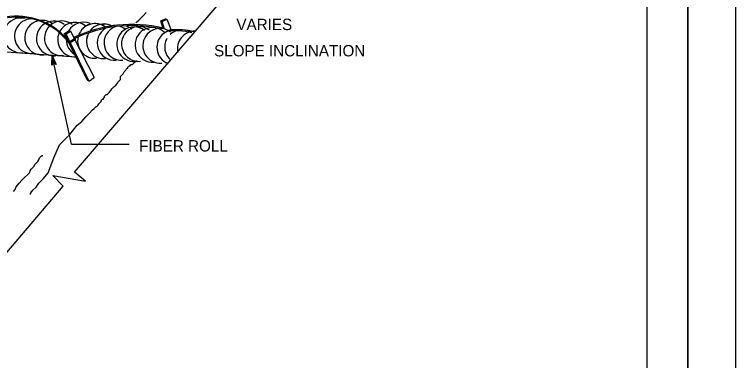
# Model space of a CAD drawing. Extents: x -894 to 866, y -476 to 714.
# Drawn here: x 421.8 to 866, y -213.7 to -0.2 of the extents above; entities that cross this region are included whole.
import ezdxf

# ---------------------------------------------------------------- set-up
doc = ezdxf.new("R2010")
doc.units = 0
for name, color, linetype in [('10 Sheet Format', 7, 'Continuous'), ('57 Undefined', 7, 'Continuous'), ('60 Nongeo Data', 7, 'Continuous'), ('63 Seal and Sig', 7, 'Continuous')]:
    doc.layers.add(name, color=color, linetype=linetype)

msp = doc.modelspace()

# ---------------------------------------------------------------- linework, layer by layer
at = {"layer": '10 Sheet Format'}
for p, q in [((836.55, 668.96), (836.55, -431.04)), ((811.55, -406.04), (811.55, 643.96))]:
    msp.add_line(p, q, dxfattribs=at)
for points in [[(-894.04, 713.56), (865.96, 713.56), (865.96, -476.44), (-894.04, -476.44)], [(-863.46, -431.04), (836.55, -431.04), (836.55, 668.96), (-863.46, 668.96)]]:
    msp.add_lwpolyline(points, close=True, dxfattribs=at)
at = {"layer": '57 Undefined'}
for p, q in [((444.96, -31.5), (445.13, -25.45)), ((456.98, -80.27), (445.13, -25.45)), ((445.13, -25.45), (445.13, -25.45)), ((445.13, -25.45), (447.54, -31)), ((446.11, -30.48), (444.96, -31.5)), ((445.26, -31.23), (445.39, -26.79)), ((445.4, -26.8), (447.15, -30.84)), ((445.57, -30.93), (445.65, -28.12)), ((445.65, -28.12), (446.78, -30.74)), ((445.87, -30.7), (445.9, -29.46)), ((445.9, -29.46), (446.39, -30.58)), ((447.54, -31), (446.11, -30.48)), ((447.54, -31), (447.54, -31)), ((444.96, -31.5), (444.96, -31.5)), ((456.98, -80.27), (492.48, -80.27))]:
    msp.add_line(p, q, dxfattribs=at)
msp.add_lwpolyline([(366.06, -206.93), (451.93, -106.18), (445.5, -99.52), (465.66, -103.05), (458.91, -97.56), (593.73, 60.21)], dxfattribs=at)
at = {"layer": '60 Nongeo Data'}
for points in [[(496.66, -5.43), (497.24, -4.85), (498.39, -3.7), (501.27, -0.81), (503, 0.92)], [(431.7, -111.23), (431.7, -110.66), (432.28, -109.5), (433.43, -108.35), (435.16, -106.62), (436.89, -104.31), (439.78, -101.43), (442.66, -97.96), (446.12, -88.73), (449.58, -80.65), (453.04, -77.19), (455.93, -74.31), (458.23, -71.42), (460.54, -68.54), (463.42, -66.23), (465.73, -63.35), (468.04, -61.04), (469.77, -59.31), (470.92, -58.15), (471.5, -57.57), (472.07, -57), (472.65, -57), (473.23, -56.42), (473.8, -55.27), (474.38, -54.69), (474.96, -54.11), (475.53, -53.54), (475.53, -52.96), (476.11, -52.38), (476.69, -52.38), (476.69, -51.8), (477.26, -51.23), (477.26, -50.65), (477.84, -50.07), (478.42, -49.5), (478.99, -49.5), (479.57, -48.92), (480.15, -48.34), (481.3, -47.19), (481.88, -46.04), (483.03, -44.88), (484.18, -43.73), (485.34, -42.57), (485.91, -41.42), (486.49, -40.84), (487.07, -40.27), (487.07, -39.69), (487.07, -38.53), (488.22, -37.38), (488.8, -36.8), (489.37, -35.65), (489.95, -35.07), (490.53, -34.5), (491.1, -33.34), (491.68, -33.34), (491.68, -32.76), (492.26, -32.19), (492.83, -31.61), (493.41, -31.61), (493.41, -31.03), (494.56, -31.03), (495.14, -30.46), (495.72, -29.88), (496.29, -29.3), (496.87, -28.73), (497.45, -28.73)], [(421.21, -109.39), (422.36, -108.24), (422.94, -106.51), (424.67, -104.2), (426.4, -102.47), (428.13, -100.74), (429.86, -99.01), (431.01, -97.85), (431.59, -96.7), (432.17, -95.55), (432.74, -94.97), (433.9, -93.81), (434.47, -92.66), (435.63, -91.51), (436.2, -90.93), (436.78, -89.78), (437.36, -88.62), (437.93, -88.05), (438.51, -87.47), (439.09, -87.47), (439.09, -86.89)]]:
    msp.add_lwpolyline(points, dxfattribs=at)
at = {"layer": '63 Seal and Sig'}
for p, q in [((511.91, -4.18), (512.78, -4.57)), ((514.9, -2.81), (515.77, -3.2)), ((452.68, -11.89), (453.59, -12.17)), ((455.47, -10.15), (456.38, -10.43)), ((517.99, -9.97), (518, -9.95)), ((454.67, -16.83), (454.89, -16.33)), ((459.37, -15.14), (458.62, -14.67)), ((354.85, -18.62), (459.69, -26.35))]:
    msp.add_line(p, q, dxfattribs=at)
for points in [[(513.47, -9.05), (511.91, -4.18), (514.9, -2.81), (515.02, -2.85)], [(514.33, -9.23), (512.78, -4.57), (515.77, -3.2), (518.32, -9.92)], [(455.01, -16.71), (452.68, -11.89), (455.47, -10.15), (455.6, -10.18)], [(456.02, -17.16), (453.59, -12.17), (456.38, -10.43), (458.82, -15.23)], [(517.97, -9.99), (518.02, -9.93)], [(459.21, -15.77), (456.11, -17.79), (454.87, -17.28)], [(458.88, -15.26), (456.05, -17.11), (455.09, -16.72)], [(466.57, -40.49), (455.39, -17.47)], [(467.74, -41.22), (456.28, -17.69)], [(458.83, -15.26), (458.85, -15.3)], [(459.11, -15.82), (470.88, -39.08)], [(466.57, -40.49), (466.7, -40.49), (466.74, -40.6), (467.73, -41.23), (467.72, -41.13), (467.79, -41.16), (467.97, -41.04), (469.36, -40.41), (469.49, -40), (469.59, -39.99), (469.72, -39.91), (469.7, -39.81), (470.72, -39.29), (470.7, -39.2), (470.69, -39.1), (470.88, -39.08)]]:
    msp.add_lwpolyline(points, dxfattribs=at)
for centre, radius, start, end in [((425.74, -13.1), 10.69, 74.9732, 275.2991), ((422.88, -43.4), 42.12, 41.4841, 98.9689), ((423.22, -42.7), 40.82, 39.51, 98.0695), ((432.58, -13.59), 10.69, 91.5061, 275.2991), ((420.78, -12.52), 10.69, 70.3986, 83.554), ((420.77, -12.45), 10.69, 77.4424, 81.6038), ((438.86, -14.53), 10.69, 102.5239, 275.2991), ((438.86, -14.53), 10.69, 52.7997, 96.8136), ((446.08, -15.01), 10.69, 52.7997, 116.6837), ((450.99, -14.92), 10.69, 52.7997, 131.4405), ((446.08, -15.01), 10.69, 120.3555, 275.2991), ((450.99, -14.92), 10.69, 134.382, 275.2991), ((459.17, -15.76), 10.69, 52.7997, 152.7531), ((464.47, -15.69), 10.69, 68.2667, 149.8057), ((494.27, -89.66), 83.26, 76.755, 115.4812), ((494.19, -89.56), 82.46, 78.1354, 115.2121), ((471.46, -16.55), 10.69, 105.5844, 161.9234), ((471.46, -16.54), 10.69, 52.7997, 144.626), ((476.9, -16.77), 10.69, 61.9632, 144.626), ((471.46, -16.55), 10.69, 52.7997, 88.6796), ((476.92, -16.76), 10.69, 62.2879, 116.3235), ((483.55, -17.77), 10.69, 121.9321, 275.2991), ((487.69, -17.78), 10.69, 109.0012, 275.2991), ((483.55, -17.77), 10.69, 89.3833, 107.1124), ((476.92, -16.76), 10.69, 52.7997, 56.0443), ((476.9, -16.77), 10.69, 52.7997, 55.8038), ((495.51, -18.59), 10.69, 52.7997, 275.2991), ((483.55, -17.77), 10.69, 52.7997, 74.4893), ((498.46, -18.46), 10.69, 52.7997, 275.2991), ((487.69, -17.78), 10.69, 52.7997, 81.4343), ((506.79, -18.95), 10.69, 52.7997, 275.2991), ((511.59, -19.55), 10.69, 81.8308, 275.2991), ((511.58, -19.56), 10.69, 52.7997, 133.3797), ((459.17, -15.76), 10.69, 155.884, 273.1448), ((476.9, -16.77), 10.69, 150.6231, 275.2991), ((476.92, -16.76), 10.69, 150.5303, 275.2991), ((476.92, -16.76), 10.69, 133.99, 145.2532), ((520.25, -20.4), 10.69, 125.5426, 249.3684), ((520.26, -20.4), 10.69, 76.5271, 133.3797), ((508.06, -19.79), 10.69, 52.7997, 60.85), ((521.04, -51.11), 40.82, 75.8195, 98.0695), ((522.07, -50.43), 40.82, 74.6279, 98.0695), ((520.25, -20.4), 10.69, 77.4942, 108.7277), ((525.06, -20.32), 10.69, 60.5474, 133.3797), ((532.94, -21.24), 10.69, 89.0015, 192.0112), ((464.47, -15.69), 10.69, 179.9731, 238.7966), ((464.47, -15.69), 10.69, 172.7661, 175.1072), ((454.97, -16.96), 0.333, 156.6142, 251.604), ((459.1, -15.41), 0.378, 286.3059, 44.8744), ((471.46, -16.55), 10.69, 166.5396, 275.2991), ((525.06, -20.32), 10.69, 150.6645, 229.7342), ((459.17, -15.76), 10.69, 275.2556, 275.2991)]:
    msp.add_arc(centre, radius, start, end, dxfattribs=at)

# ---------------------------------------------------------------- texts
at = {"layer": '57 Undefined'}
for s, p in [('VARIES', (558.54, -9.86)), ('SLOPE INCLINATION', (544.79, -26.06)), ('FIBER ROLL', (498.59, -84.73))]:
    msp.add_text(s, height=7, dxfattribs=at).set_placement(p)

doc.saveas('drawing.dxf')
